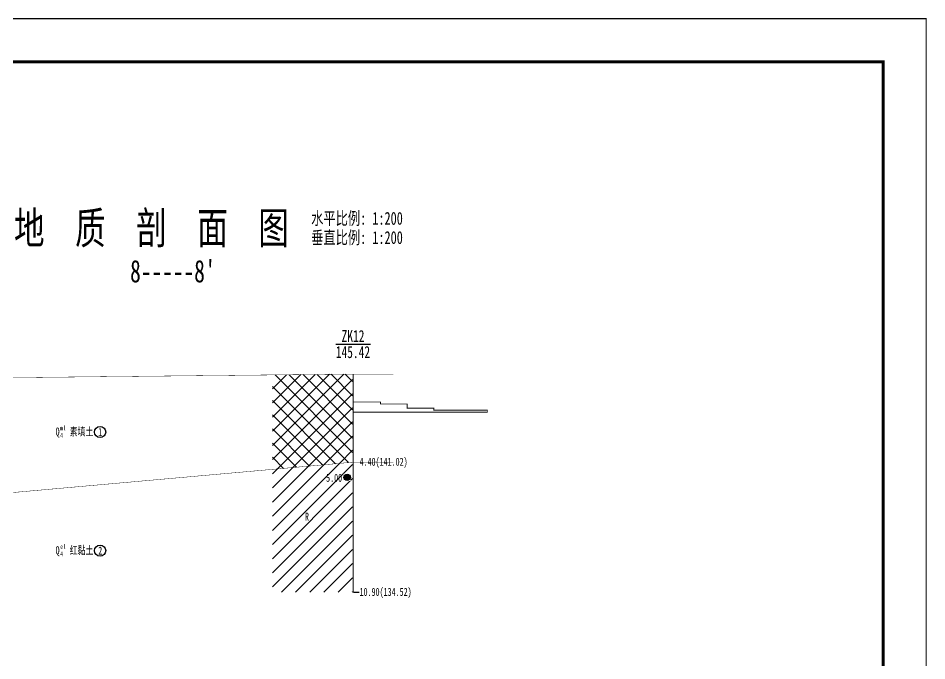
# Model space of a CAD drawing. Header units: millimetres. Extents: x 7577 to 20709, y -191 to 3630.
# Drawn here: x 11781.3 to 12008.2, y 627.3 to 787.8 of the extents above; entities that cross this region are included whole.
import ezdxf

# ---------------------------------------------------------------- set-up
doc = ezdxf.new("R2010")
doc.units = ezdxf.units.MM
for name, color, linetype in [('GiCAD_DiMianXian', 7, 'Continuous'), ('GiCAD_DongTan', 7, 'Continuous'), ('GiCAD_Hatch', 7, 'Continuous'), ('Gicad_pou_texts', 7, 'Continuous'), ('GiCAD_PouMian', 7, 'Continuous'), ('GiCAD_PouXian', 7, 'Continuous'), ('GiCAD_QuYang', 7, 'Continuous'), ('GiCAD_ZuanKong', 7, 'Continuous')]:
    doc.layers.add(name, color=color, linetype=linetype)
doc.styles.add('取样编号', font='simfang.ttf', dxfattribs={"width": 0.7, "height": 2})
doc.styles.add('叠加符号', font='simfang.ttf', dxfattribs={"width": 0.7, "height": 2})
doc.styles.add('土层名称', font='simfang.ttf', dxfattribs={"width": 0.7, "height": 2})
doc.styles.add('土层编号', font='simfang.ttf', dxfattribs={"width": 0.7, "height": 2})
doc.styles.add('孔口标注', font='simfang.ttf', dxfattribs={"width": 0.7, "height": 3})
doc.styles.add('层底深度', font='simfang.ttf', dxfattribs={"width": 0.7, "height": 2})
doc.styles.add('时代岩性', font='simfang.ttf', dxfattribs={"width": 0.7, "height": 2})
doc.styles.add('标题', font='simfang.ttf', dxfattribs={"width": 0.7, "height": 8})

# ---------------------------------------------------------------- blocks, each defined once
blk = doc.blocks.new('gkqy1')
blk.add_wipeout([(-0.9, -0.9), (0.9, -0.9), (0.9, 0.9), (-0.9, 0.9)]).dxf.layer = 'GiCAD_QuYang'
at = {"layer": 'GiCAD_QuYang'}
h = blk.add_hatch(color=1, dxfattribs=at)
edge = h.paths.add_edge_path()
edge.add_arc((0, 0), 0.8, 0, 360)
at = {"layer": 'GiCAD_QuYang', "color": 1}
blk.add_circle((0, 0), 0.8, dxfattribs=at)

msp = doc.modelspace()

# ---------------------------------------------------------------- hatches: boundary and pattern name
at = {"layer": 'GiCAD_Hatch'}
h = msp.add_hatch(dxfattribs=at)
h.set_pattern_fill('GKSTT', scale=0.5, style=0)
h.set_pattern_definition([(45, (5141.7389, 1819.816), (-1.76776695, 1.76776695), []), (135, (5141.7389, 1819.816), (-1.76776695, -1.76776695), [])])
h.paths.add_polyline_path([(11844.82, 698.7), (11864.82, 698.91), (11864.82, 676.9), (11844.82, 675.11)])
h = msp.add_hatch(dxfattribs=at)
h.set_pattern_fill('GKHNT', scale=0.5, style=0)
h.set_pattern_definition([(45, (5141.7389, 1819.816), (-1.76776695, 1.76776695), [])])
h.paths.add_polyline_path([(11844.82, 675.11), (11864.82, 676.9), (11864.82, 644.41), (11844.82, 644.41)])

# ---------------------------------------------------------------- linework, layer by layer
at = {"layer": 'GiCAD_DiMianXian', "color": 3, "const_width": 0.1}
msp.add_lwpolyline([(11705.52, 697.46), (11725.52, 697.46), (11864.97, 698.91), (11874.97, 698.91)], dxfattribs=at)
at = {"layer": 'GiCAD_DongTan', "color": 3, "const_width": 0.2, "flags": 128}
msp.add_lwpolyline([(11865.12, 691.91), (11871.79, 691.91), (11871.79, 691.41), (11878.46, 691.41), (11878.46, 690.91), (11878.46, 690.91), (11878.46, 690.41), (11885.12, 690.41), (11885.12, 689.91), (11898.46, 689.91), (11898.46, 689.41), (11865.12, 689.41)], dxfattribs=at)
at = {"layer": 'Gicad_pou_texts', "color": 3}
for centre in [(11801.77, 684.44), (11801.77, 654.81)]:
    msp.add_ellipse(centre, major_axis=(0, 1.4), ratio=1, dxfattribs=at)
at = {"layer": 'GiCAD_PouMian'}
for points, const_width in [([(11554.5, 466.91), (12008.1, 466.91), (12008.1, 787.67), (11554.5, 787.67), (11554.5, 466.91)], 0.27), ([(11581.5, 477.71), (11997.3, 477.71), (11997.3, 776.87), (11581.5, 776.87), (11581.5, 477.71), (11997.3, 477.71)], 0.756)]:
    msp.add_lwpolyline(points, dxfattribs=dict(at, const_width=const_width))
at = {"layer": 'GiCAD_PouXian', "color": 1, "flags": 128}
msp.add_lwpolyline([(11705.52, 664.46, 0.1, 0.1, 0), (11725.52, 664.46, 0.1, 0.1, 0), (11864.98, 676.91, 0.1, 0.1, 0), (11874.98, 676.91, 0.1, 0.1, 0)], format="xyseb", dxfattribs=at)
at = {"layer": 'GiCAD_ZuanKong', "color": 1}
msp.add_line((11860.62, 706.41), (11869.33, 706.41), dxfattribs=at)
at = {"layer": 'GiCAD_ZuanKong', "color": 3, "const_width": 0.3, "flags": 128}
for points in [[(11864.97, 698.91), (11864.97, 644.41)], [(11864.97, 644.41), (11866.47, 644.41)]]:
    msp.add_lwpolyline(points, dxfattribs=at)

# ---------------------------------------------------------------- texts
at = {"layer": 'GiCAD_Hatch', "color": 1, "style": '叠加符号', "width": 0.7}
msp.add_text('R', height=2, dxfattribs=at).set_placement((11852.92, 662.29))
at = {"layer": 'Gicad_pou_texts', "color": 3, "width": 0.7}
for s, height, style, p in [('Q', 2, '时代岩性', (11790.64, 683.54)), ('ml', 1.2, '时代岩性', (11791.81, 684.84)), ('素填土', 2, '土层名称', (11794.18, 683.54)), ('1', 2, '土层编号', (11801.29, 683.44)), ('4', 1.2, '时代岩性', (11791.81, 683.04)), ('Q', 2, '时代岩性', (11790.64, 653.91)), ('el', 1.2, '时代岩性', (11791.81, 655.21)), ('红黏土', 2, '土层名称', (11794.18, 653.91)), ('4', 1.2, '时代岩性', (11791.81, 653.41)), ('2', 2, '土层编号', (11801.29, 653.81))]:
    msp.add_text(s, height=height, dxfattribs=dict(at, style=style)).set_placement(p)
at = {"layer": 'Gicad_pou_texts', "color": 4, "style": '层底深度', "width": 0.7}
for s, p in [('4.40(141.02)', (11866.57, 676.01)), ('10.90(134.52)', (11866.57, 643.51))]:
    msp.add_text(s, height=2, dxfattribs=at).set_placement(p)
at = {"layer": 'GiCAD_PouMian', "color": 3, "style": '标题', "width": 0.7}
for s, height, p in [('工  程  地  质  剖  面  图', 8, (11749.74, 731.41)), ('水平比例: 1:200', 3.2, (11854.48, 736.21)), ('垂直比例: 1:200', 3.2, (11854.48, 731.41)), ("8-----8'", 5.6, (11809.26, 721.81))]:
    msp.add_text(s, height=height, dxfattribs=at).set_placement(p)
at = {"layer": 'GiCAD_ZuanKong', "color": 1, "style": '孔口标注', "width": 0.7}
for s, p in [('ZK12', (11862.07, 706.91)), ('145.42', (11860.62, 702.91))]:
    msp.add_text(s, height=3, dxfattribs=at).set_placement(p)

# ---------------------------------------------------------------- next in the draw order: block references
at = {"layer": 'GiCAD_QuYang'}
msp.add_blockref('gkqy1', (11863.47, 673.11), dxfattribs=at)

# ---------------------------------------------------------------- next in the draw order: texts
at = {"layer": 'GiCAD_QuYang', "color": 1, "style": '取样编号', "width": 0.7}
msp.add_text('5.00', height=2, dxfattribs=at).set_placement((11858.2, 672.01))

doc.saveas('drawing.dxf')
